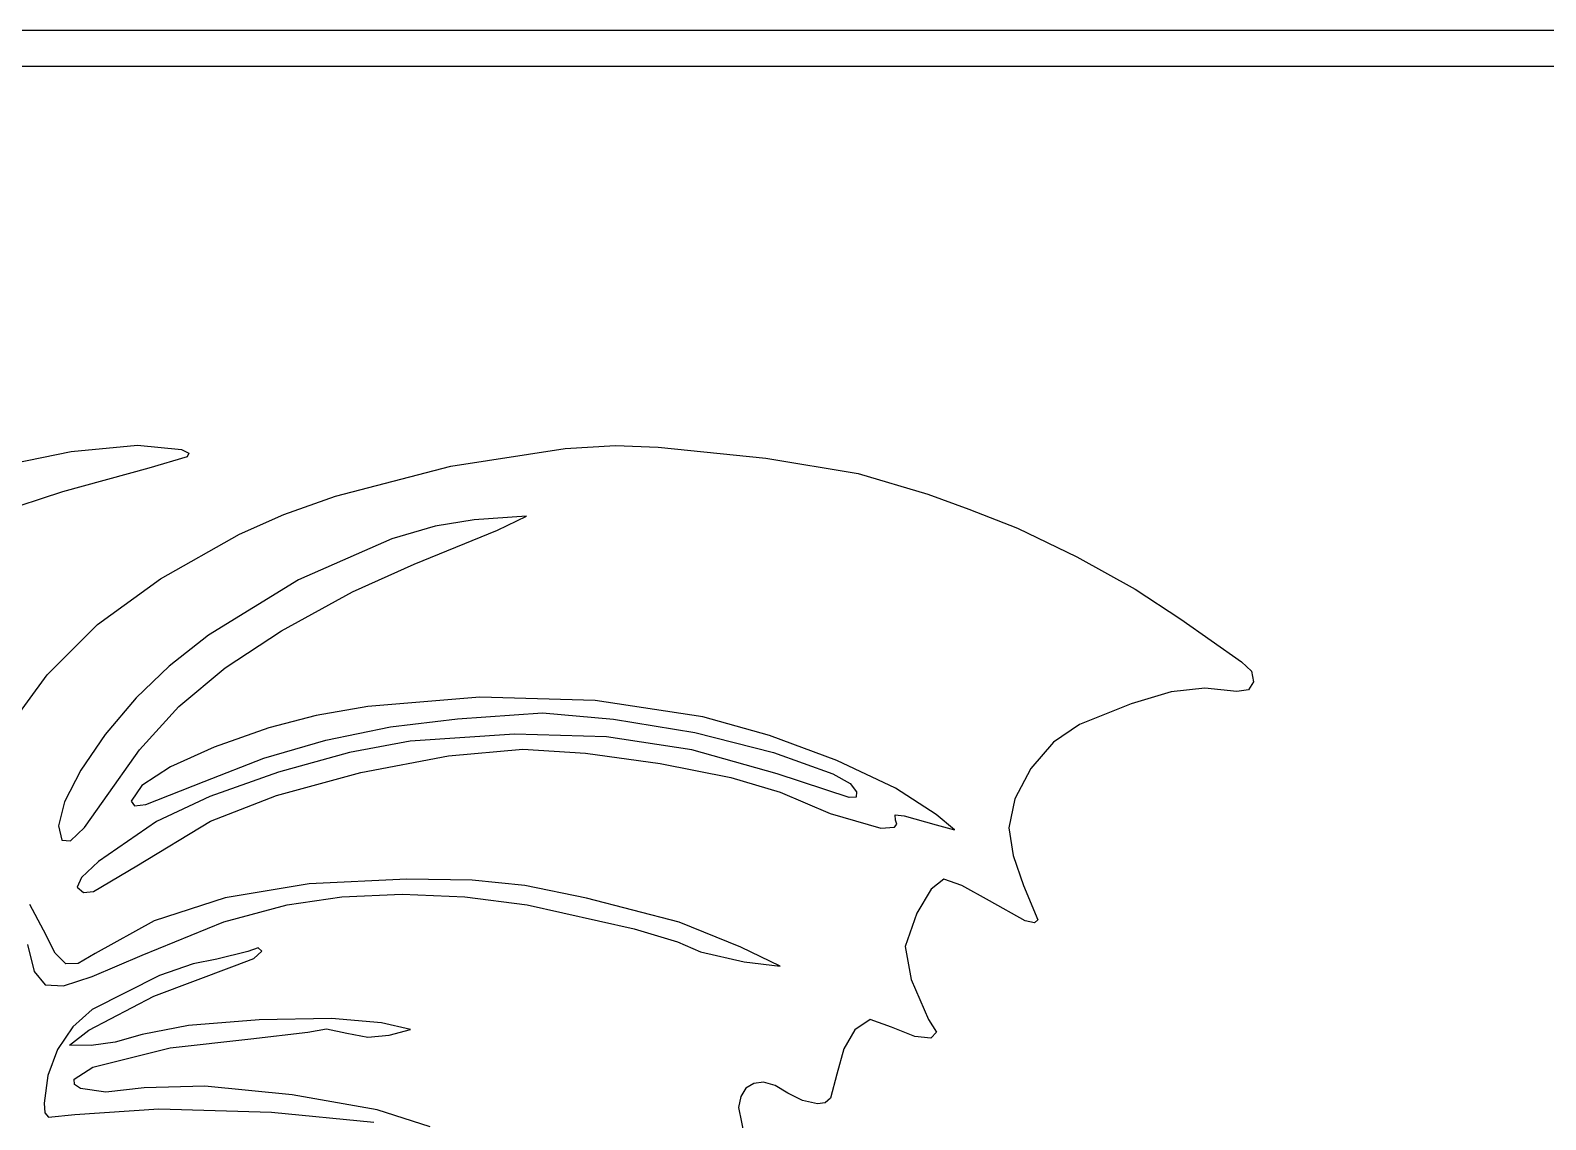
# Model space of a CAD drawing. Extents: x 0 to 156, y 0 to 84.
# Drawn here: x 66.6 to 125.6, y 42 to 84.4 of the extents above; entities that cross this region are included whole.
import ezdxf

# ---------------------------------------------------------------- set-up
doc = ezdxf.new("R2010")
doc.units = 0

msp = doc.modelspace()

# ---------------------------------------------------------------- linework, layer by layer
at = {"layer": 'Layer 1'}
for p, q in [((0, 84.384444), (78.175556, 84.384444)), ((78.175556, 84.384444), (156.351111, 84.384444)), ((77.893333, 82.973333), (1.128889, 82.973333)), ((154.657778, 82.973333), (77.893333, 82.973333)), ((65.352202, 67.422532), (68.226762, 67.997569)), ((68.226762, 67.997569), (70.805159, 68.246325)), ((70.805159, 68.246325), (72.50888, 68.081403)), ((72.50888, 68.081403), (72.80393, 67.931391)), ((72.80393, 67.931391), (72.7406, 67.788)), ((82.993893, 67.426273), (87.443551, 68.119816)), ((87.443551, 68.119816), (89.408407, 68.237651)), ((89.408407, 68.237651), (91.068477, 68.175485)), ((91.068477, 68.175485), (95.25, 67.748694)), ((71.23888, 67.347843), (67.888142, 66.437034)), ((72.7406, 67.788), (71.23888, 67.347843)), ((78.508329, 66.259124), (82.993893, 67.426273)), ((95.25, 67.748694), (98.844571, 67.151039)), ((98.844571, 67.151039), (101.557136, 66.341963)), ((67.888142, 66.437034), (65.005041, 65.483156)), ((76.498589, 65.54928), (78.508329, 66.259124)), ((101.557136, 66.341963), (103.152222, 65.761551)), ((74.775681, 64.782635), (76.498589, 65.54928)), ((85.936667, 65.4922), (83.902739, 65.341928)), ((84.807778, 64.946436), (85.936667, 65.4922)), ((103.152222, 65.761551), (105.047179, 65.020567)), ((82.390808, 65.100344), (80.70062, 64.606977)), ((81.562222, 63.621259), (84.807778, 64.946436)), ((83.902739, 65.341928), (82.390808, 65.100344)), ((105.047179, 65.020567), (107.357876, 63.901511)), ((71.695251, 63.046944), (74.775681, 64.782635)), ((80.70062, 64.606977), (77.066307, 63.012536)), ((107.357876, 63.901511), (109.626301, 62.642267)), ((79.17495, 62.536939), (81.562222, 63.621259)), ((69.247545, 61.268498), (71.695251, 63.046944)), ((77.066307, 63.012536), (73.561466, 60.853876)), ((76.407682, 61.024456), (79.17495, 62.536939)), ((109.626301, 62.642267), (111.39444, 61.480716)), ((111.39444, 61.480716), (113.758819, 59.818662)), ((67.282176, 59.320302), (69.247545, 61.268498)), ((73.561466, 60.853876), (72.033119, 59.655237)), ((74.215013, 59.581754), (76.407682, 61.024456)), ((72.033119, 59.655237), (70.747766, 58.42627)), ((72.416197, 58.081153), (74.215013, 59.581754)), ((113.758819, 59.818662), (114.147615, 59.453094)), ((65.648755, 57.07536), (67.282176, 59.320302)), ((114.233064, 59.041137), (114.037595, 58.730156)), ((114.147615, 59.453094), (114.233064, 59.041137)), ((70.747766, 58.42627), (69.546392, 56.998447)), ((84.129727, 58.443973), (79.765161, 58.087219)), ((88.610049, 58.314081), (84.129727, 58.443973)), ((111.0262, 58.647743), (109.464468, 58.190978)), ((112.334129, 58.792928), (111.0262, 58.647743)), ((113.583633, 58.667517), (112.334129, 58.792928)), ((114.037595, 58.730156), (113.583633, 58.667517)), ((70.878249, 56.395672), (72.416197, 58.081153)), ((79.765161, 58.087219), (77.751732, 57.729567)), ((83.255556, 57.607516), (86.566073, 57.837898)), ((86.566073, 57.837898), (89.323333, 57.591291)), ((92.8047, 57.687246), (88.610049, 58.314081)), ((109.464468, 58.190978), (107.453551, 57.38165)), ((75.917778, 57.254114), (73.785131, 56.504796)), ((77.751732, 57.729567), (75.917778, 57.254114)), ((78.135789, 56.776873), (80.646111, 57.289112)), ((80.646111, 57.289112), (83.255556, 57.607516)), ((89.323333, 57.591291), (92.488619, 57.069809)), ((95.399613, 56.960517), (92.8047, 57.687246)), ((107.453551, 57.38165), (106.446654, 56.699519)), ((69.546392, 56.998447), (68.591333, 55.606146)), ((75.722118, 56.070186), (78.135789, 56.776873)), ((81.411823, 56.730417), (79.04577, 56.298967)), ((85.476521, 57.00882), (81.411823, 56.730417)), ((89.051915, 56.904673), (85.476521, 57.00882)), ((92.377308, 56.396749), (89.051915, 56.904673)), ((92.488619, 57.069809), (95.551026, 56.295102)), ((98.01446, 55.985873), (95.399613, 56.960517)), ((106.446654, 56.699519), (105.565891, 55.673304)), ((69.468184, 54.398333), (70.878249, 56.395672)), ((73.785131, 56.504796), (72.090848, 55.730867)), ((73.402622, 55.168439), (75.722118, 56.070186)), ((79.04577, 56.298967), (76.285822, 55.530848)), ((79.499183, 55.518311), (82.90405, 56.165684)), ((82.90405, 56.165684), (85.795556, 56.418903)), ((85.795556, 56.418903), (88.230047, 56.265451)), ((88.230047, 56.265451), (91.141194, 55.863556)), ((95.692002, 55.463824), (92.377308, 56.396749)), ((95.551026, 56.295102), (97.863197, 55.460951)), ((68.591333, 55.606146), (67.960882, 54.378731)), ((72.090848, 55.730867), (70.970554, 55.004616)), ((76.285822, 55.530848), (73.621752, 54.581172)), ((76.204941, 54.620692), (79.499183, 55.518311)), ((91.141194, 55.863556), (93.884245, 55.320923)), ((98.493712, 54.542988), (95.692002, 55.463824)), ((97.863197, 55.460951), (98.535646, 55.082142)), ((100.293808, 54.912077), (98.01446, 55.985873)), ((105.565891, 55.673304), (104.943232, 54.496393)), ((70.970554, 55.004616), (70.559876, 54.398333)), ((71.130801, 54.266924), (73.402622, 55.168439)), ((93.884245, 55.320923), (95.814444, 54.745258)), ((98.535646, 55.082142), (98.777778, 54.761141)), ((101.882222, 53.887895), (100.293808, 54.912077)), ((67.960882, 54.378731), (67.733333, 53.445565)), ((68.739889, 53.370523), (69.468184, 54.398333)), ((69.468184, 54.398333), (69.468184, 54.398333)), ((70.559876, 54.398333), (70.682935, 54.217114)), ((70.682935, 54.217114), (71.130801, 54.266924)), ((73.621752, 54.581172), (71.543333, 53.605052)), ((73.64531, 53.616733), (76.204941, 54.620692)), ((95.814444, 54.745258), (97.755321, 53.922682)), ((98.767684, 54.55131), (98.493712, 54.542988)), ((98.777778, 54.761141), (98.767684, 54.55131)), ((104.943232, 54.496393), (104.710642, 53.362171)), ((97.755321, 53.922682), (99.724412, 53.354508)), ((100.302526, 53.666678), (100.282837, 53.871757)), ((100.282837, 53.871757), (100.638647, 53.826241)), ((100.349206, 53.499992), (100.302526, 53.666678)), ((100.638647, 53.826241), (101.882222, 53.475534)), ((102.587778, 53.291946), (101.882222, 53.887895)), ((67.733333, 53.445565), (67.851995, 52.882898)), ((68.194337, 52.861631), (68.739889, 53.370523)), ((71.543333, 53.605052), (69.278785, 52.060183)), ((70.782708, 51.889166), (73.64531, 53.616733)), ((99.724412, 53.354508), (100.256832, 53.393566)), ((100.256832, 53.393566), (100.349206, 53.499992)), ((101.882222, 53.475534), (102.587778, 53.291946)), ((104.710642, 53.362171), (104.879005, 52.287505)), ((67.851995, 52.882898), (68.194337, 52.861631)), ((69.278785, 52.060183), (68.617345, 51.434017)), ((104.879005, 52.287505), (105.275086, 51.121959)), ((68.617345, 51.434017), (68.454202, 51.057443)), ((69.095437, 50.886375), (70.782708, 51.889166)), ((70.782708, 51.889166), (70.782708, 51.889166)), ((81.28, 51.361921), (77.486141, 51.183618)), ((83.829961, 51.326187), (81.28, 51.361921)), ((85.874649, 51.127049), (83.829961, 51.326187)), ((102.179747, 51.364224), (101.692017, 50.984273)), ((102.881705, 51.115672), (102.179747, 51.364224)), ((68.454202, 51.057443), (68.697861, 50.844392)), ((68.697861, 50.844392), (69.095437, 50.886375)), ((77.486141, 51.183618), (74.219883, 50.646864)), ((78.758573, 50.67751), (81.094987, 50.780886)), ((81.094987, 50.780886), (83.534049, 50.67924)), ((88.273376, 50.629839), (85.874649, 51.127049)), ((101.692017, 50.984273), (101.132711, 50.050689)), ((103.953437, 50.517778), (102.881705, 51.115672)), ((105.275086, 51.121959), (105.833333, 49.781404)), ((67.14157, 49.388889), (66.614171, 50.385486)), ((74.219883, 50.646864), (71.451734, 49.744626)), ((74.163502, 49.709951), (76.630313, 50.369148)), ((76.630313, 50.369148), (78.758573, 50.67751)), ((83.534049, 50.67924), (85.970254, 50.372532)), ((85.970254, 50.372532), (90.132951, 49.439058)), ((91.885454, 49.699892), (88.273376, 50.629839)), ((105.348137, 49.75093), (103.953437, 50.517778)), ((71.451734, 49.744626), (69.152203, 48.469872)), ((70.978889, 48.40487), (74.163502, 49.709951)), ((94.284343, 48.724721), (91.885454, 49.699892)), ((101.132711, 50.050689), (100.678451, 48.74448)), ((105.710132, 49.664266), (105.348137, 49.75093)), ((105.833333, 49.781404), (105.710132, 49.664266)), ((67.601433, 48.491801), (67.14157, 49.388889)), ((90.132951, 49.439058), (91.816432, 48.932241)), ((66.526506, 48.824444), (66.783811, 47.776563)), ((68.013739, 48.074379), (67.601433, 48.491801)), ((69.152203, 48.469872), (68.49262, 48.084458)), ((69.039424, 47.581335), (70.978889, 48.40487)), ((75.089664, 48.552151), (73.895675, 48.26)), ((75.495894, 48.697598), (75.089664, 48.552151)), ((75.32467, 48.280012), (75.635556, 48.56303)), ((75.635556, 48.56303), (75.495894, 48.697598)), ((91.816432, 48.932241), (92.71, 48.541263)), ((92.71, 48.541263), (94.403333, 48.146044)), ((95.814444, 47.979262), (94.284343, 48.724721)), ((100.678451, 48.74448), (100.905835, 47.469679)), ((66.783811, 47.776563), (67.211398, 47.258176)), ((68.49262, 48.084458), (68.013739, 48.074379)), ((71.436911, 46.816984), (74.577222, 47.994542)), ((72.967445, 48.079735), (71.658857, 47.615732)), ((73.895675, 48.26), (72.967445, 48.079735)), ((74.577222, 47.994542), (75.32467, 48.280012)), ((94.403333, 48.146044), (95.814444, 47.979262)), ((67.211398, 47.258176), (67.924768, 47.212146)), ((67.924768, 47.212146), (69.039424, 47.581335)), ((69.039424, 47.581335), (69.039424, 47.581335)), ((71.658857, 47.615732), (69.040364, 46.297255)), ((100.905835, 47.469679), (101.584788, 45.904545)), ((68.905964, 45.488541), (71.436911, 46.816984)), ((69.040364, 46.297255), (68.283338, 45.624308)), ((68.283338, 45.624308), (67.695469, 44.744419)), ((68.156667, 44.904691), (68.905964, 45.488541)), ((72.784913, 45.676396), (70.978889, 45.33046)), ((75.541857, 45.896534), (72.784913, 45.676396)), ((75.212301, 45.155556), (77.428491, 45.421996)), ((78.34565, 45.946894), (75.541857, 45.896534)), ((77.428491, 45.421996), (78.1595, 45.542471)), ((78.1595, 45.542471), (78.949313, 45.378909)), ((80.292222, 45.7835), (78.34565, 45.946894)), ((81.421111, 45.519114), (80.292222, 45.7835)), ((80.595227, 45.294248), (81.421111, 45.519114)), ((98.719917, 45.505347), (98.285946, 44.77371)), ((99.31643, 45.906828), (98.719917, 45.505347)), ((100.138312, 45.605042), (99.31643, 45.906828)), ((101.050355, 45.241872), (100.138312, 45.605042)), ((101.584788, 45.904545), (101.892336, 45.416209)), ((101.892336, 45.416209), (101.67461, 45.187123)), ((69.003333, 44.9014), (68.156667, 44.904691)), ((69.932903, 45.026079), (69.003333, 44.9014)), ((70.978889, 45.33046), (69.932903, 45.026079)), ((72.079941, 44.800929), (75.212301, 45.155556)), ((78.949313, 45.378909), (79.770969, 45.217668)), ((79.770969, 45.217668), (80.595227, 45.294248)), ((101.67461, 45.187123), (101.050355, 45.241872)), ((67.695469, 44.744419), (67.313242, 43.728872)), ((69.067313, 44.050991), (72.079941, 44.800929)), ((98.285946, 44.77371), (98.013763, 43.785861)), ((67.313242, 43.728872), (67.173139, 42.648951)), ((68.333841, 43.581255), (69.067313, 44.050991)), ((98.013763, 43.785861), (97.771773, 42.842969)), ((68.349874, 43.383923), (68.333841, 43.581255)), ((68.581064, 43.227653), (68.349874, 43.383923)), ((69.568841, 43.086406), (68.581064, 43.227653)), ((71.057031, 43.253736), (69.568841, 43.086406)), ((73.420473, 43.314752), (71.057031, 43.253736)), ((76.822998, 42.977113), (73.420473, 43.314752)), ((94.479523, 43.232215), (94.277155, 42.913044)), ((94.780505, 43.421638), (94.479523, 43.232215)), ((95.163917, 43.464956), (94.780505, 43.421638)), ((95.613571, 43.345816), (95.163917, 43.464956)), ((96.113281, 43.047864), (95.613571, 43.345816)), ((96.675801, 42.752589), (96.113281, 43.047864)), ((67.173139, 42.648951), (67.197778, 42.279457)), ((80.125894, 42.396718), (76.822998, 42.977113)), ((94.277155, 42.913044), (94.189587, 42.480478)), ((94.189587, 42.480478), (94.4236, 41.340583)), ((97.258951, 42.62453), (96.675801, 42.752589)), ((97.565395, 42.668086), (97.258951, 42.62453)), ((97.771773, 42.842969), (97.565395, 42.668086)), ((67.197778, 42.279457), (67.341472, 42.106287)), ((67.341472, 42.106287), (68.368333, 42.207809)), ((68.368333, 42.207809), (71.63505, 42.427724)), ((71.63505, 42.427724), (76.01535, 42.299953)), ((76.01535, 42.299953), (79.993414, 41.917098)), ((82.190452, 41.729468), (80.125894, 42.396718))]:
    msp.add_line(p, q, dxfattribs=at)

doc.saveas('drawing.dxf')
